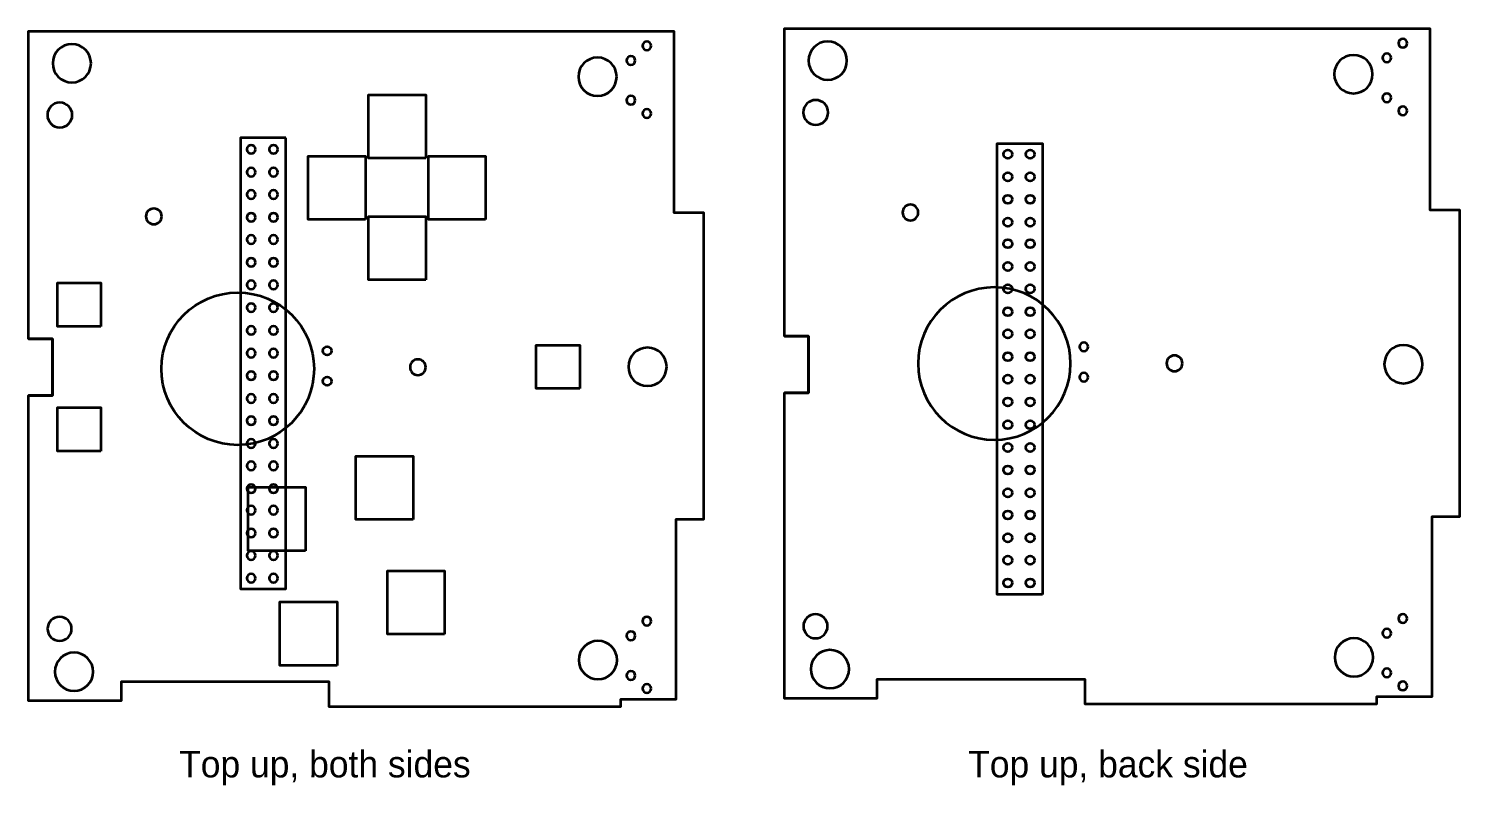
# Model space of a CAD drawing. Header units: inches. Extents: x 0.14 to 6.51, y -7.08 to -0.14.
# Drawn here: x 0.14 to 6.51, y -7.08 to -3.71 of the extents above; entities that cross this region are included whole.
import ezdxf

# ---------------------------------------------------------------- set-up
doc = ezdxf.new("R2010")
doc.units = ezdxf.units.IN
doc.header["$MEASUREMENT"] = 0
doc.layers.add('Layer 1', color=7, linetype='Continuous')

msp = doc.modelspace()

# ---------------------------------------------------------------- linework, layer by layer
at = {"layer": 'Layer 1', "color": 250, "lineweight": 35, "true_color": 0x231f20}
for points in [[(0.217, -3.7247), (3.0086, -3.7247), (3.0086, -4.532), (3.1406, -4.532), (3.1406, -5.8995), (3.0173, -5.8995), (3.0173, -6.7004), (2.7708, -6.7004), (2.7708, -6.7334), (1.4739, -6.7334), (1.4739, -6.6229), (0.5468, -6.6229), (0.5468, -6.7074), (0.1354, -6.7074), (0.1354, -5.3474), (0.2422, -5.3474), (0.2422, -5.094), (0.1354, -5.094), (0.1354, -3.7247), (0.217, -3.7247)], [(3.5832, -3.7132), (6.3749, -3.7132), (6.3749, -4.5205), (6.5068, -4.5205), (6.5068, -5.8879), (6.3836, -5.8879), (6.3836, -6.6889), (6.137, -6.6889), (6.137, -6.7219), (4.8402, -6.7219), (4.8402, -6.6113), (3.9131, -6.6113), (3.9131, -6.6958), (3.5016, -6.6958), (3.5016, -5.3359), (3.6084, -5.3359), (3.6084, -5.0824), (3.5016, -5.0824), (3.5016, -3.7132), (3.5832, -3.7132)], [(1.9039, -4.2906), (1.6493, -4.2906), (1.6493, -4.0082), (1.9039, -4.0082), (1.9039, -4.2906)], [(1.2809, -4.1993), (1.0795, -4.1993), (1.0795, -6.208), (1.2809, -6.208), (1.2809, -4.1993)], [(4.6502, -6.2334), (4.4488, -6.2334), (4.4488, -4.2247), (4.6502, -4.2247), (4.6502, -6.2334)], [(1.6354, -4.5633), (1.3807, -4.5633), (1.3807, -4.2809), (1.6354, -4.2809), (1.6354, -4.5633)], [(2.1701, -4.5633), (1.9155, -4.5633), (1.9155, -4.2809), (2.1701, -4.2809), (2.1701, -4.5633)], [(1.9039, -4.8318), (1.6493, -4.8318), (1.6493, -4.5494), (1.9039, -4.5494), (1.9039, -4.8318)], [(0.4577, -5.0396), (0.2638, -5.0396), (0.2638, -4.8457), (0.4577, -4.8457), (0.4577, -5.0396)], [(0.1354, -5.094), (0.2422, -5.094), (0.2422, -5.3474), (0.1354, -5.3474)], [(3.5016, -5.0824), (3.6084, -5.0824), (3.6084, -5.3359), (3.5016, -5.3359)], [(2.5896, -5.3162), (2.3958, -5.3162), (2.3958, -5.1223), (2.5896, -5.1223), (2.5896, -5.3162)], [(0.4577, -5.5951), (0.2638, -5.5951), (0.2638, -5.4012), (0.4577, -5.4012), (0.4577, -5.5951)], [(1.8472, -5.8995), (1.5925, -5.8995), (1.5925, -5.6171), (1.8472, -5.6171), (1.8472, -5.8995)], [(1.3683, -6.0384), (1.1137, -6.0384), (1.1137, -5.756), (1.3683, -5.756), (1.3683, -6.0384)], [(1.9878, -6.4099), (1.7332, -6.4099), (1.7332, -6.1275), (1.9878, -6.1275), (1.9878, -6.4099)], [(1.5089, -6.5488), (1.2543, -6.5488), (1.2543, -6.2664), (1.5089, -6.2664), (1.5089, -6.5488)]]:
    msp.add_lwpolyline(points, dxfattribs=at)
for points in [[(0.4133, -3.8674), (0.4133, -3.9146), (0.3751, -3.9528), (0.328, -3.9528), (0.2808, -3.9528), (0.2426, -3.9146), (0.2426, -3.8674), (0.2426, -3.8203), (0.2808, -3.7821), (0.328, -3.7821), (0.3751, -3.7821), (0.4133, -3.8203), (0.4133, -3.8674)], [(2.9074, -3.7901), (2.9074, -3.8008), (2.8988, -3.8095), (2.8881, -3.8095), (2.8774, -3.8095), (2.8688, -3.8008), (2.8688, -3.7901), (2.8688, -3.7795), (2.8774, -3.7708), (2.8881, -3.7708), (2.8988, -3.7708), (2.9074, -3.7795), (2.9074, -3.7901)], [(3.7796, -3.8558), (3.7796, -3.903), (3.7413, -3.9412), (3.6942, -3.9412), (3.6471, -3.9412), (3.6088, -3.903), (3.6088, -3.8558), (3.6088, -3.8087), (3.6471, -3.7705), (3.6942, -3.7705), (3.7413, -3.7705), (3.7796, -3.8087), (3.7796, -3.8558)], [(6.2737, -3.7786), (6.2737, -3.7892), (6.265, -3.7979), (6.2544, -3.7979), (6.2437, -3.7979), (6.235, -3.7892), (6.235, -3.7786), (6.235, -3.7679), (6.2437, -3.7592), (6.2544, -3.7592), (6.265, -3.7592), (6.2737, -3.7679), (6.2737, -3.7786)], [(2.7542, -3.9277), (2.7542, -3.9748), (2.716, -4.013), (2.6688, -4.013), (2.6217, -4.013), (2.5835, -3.9748), (2.5835, -3.9277), (2.5835, -3.8805), (2.6217, -3.8423), (2.6688, -3.8423), (2.716, -3.8423), (2.7542, -3.8805), (2.7542, -3.9277)], [(2.8371, -3.8552), (2.8371, -3.8659), (2.8285, -3.8746), (2.8178, -3.8746), (2.8071, -3.8746), (2.7985, -3.8659), (2.7985, -3.8552), (2.7985, -3.8446), (2.8071, -3.8359), (2.8178, -3.8359), (2.8285, -3.8359), (2.8371, -3.8446), (2.8371, -3.8552)], [(6.1205, -3.9161), (6.1205, -3.9632), (6.0822, -4.0014), (6.0351, -4.0014), (5.988, -4.0014), (5.9497, -3.9632), (5.9497, -3.9161), (5.9497, -3.8689), (5.988, -3.8307), (6.0351, -3.8307), (6.0822, -3.8307), (6.1205, -3.8689), (6.1205, -3.9161)], [(6.2034, -3.8437), (6.2034, -3.8543), (6.1947, -3.863), (6.184, -3.863), (6.1734, -3.863), (6.1647, -3.8543), (6.1647, -3.8437), (6.1647, -3.833), (6.1734, -3.8244), (6.184, -3.8244), (6.1947, -3.8244), (6.2034, -3.833), (6.2034, -3.8437)], [(2.8371, -4.0323), (2.8371, -4.043), (2.8285, -4.0516), (2.8178, -4.0516), (2.8071, -4.0516), (2.7985, -4.043), (2.7985, -4.0323), (2.7985, -4.0217), (2.8071, -4.013), (2.8178, -4.013), (2.8285, -4.013), (2.8371, -4.0217), (2.8371, -4.0323)], [(6.2034, -4.0208), (6.2034, -4.0314), (6.1947, -4.0401), (6.184, -4.0401), (6.1734, -4.0401), (6.1647, -4.0314), (6.1647, -4.0208), (6.1647, -4.0101), (6.1734, -4.0014), (6.184, -4.0014), (6.1947, -4.0014), (6.2034, -4.0101), (6.2034, -4.0208)], [(0.3297, -4.0981), (0.3297, -4.1286), (0.3049, -4.1534), (0.2744, -4.1534), (0.2438, -4.1534), (0.219, -4.1286), (0.219, -4.0981), (0.219, -4.0675), (0.2438, -4.0427), (0.2744, -4.0427), (0.3049, -4.0427), (0.3297, -4.0675), (0.3297, -4.0981)], [(2.9074, -4.0908), (2.9074, -4.1015), (2.8988, -4.1102), (2.8881, -4.1102), (2.8774, -4.1102), (2.8688, -4.1015), (2.8688, -4.0908), (2.8688, -4.0802), (2.8774, -4.0715), (2.8881, -4.0715), (2.8988, -4.0715), (2.9074, -4.0802), (2.9074, -4.0908)], [(3.696, -4.0865), (3.696, -4.1171), (3.6712, -4.1418), (3.6406, -4.1418), (3.6101, -4.1418), (3.5853, -4.1171), (3.5853, -4.0865), (3.5853, -4.0559), (3.6101, -4.0312), (3.6406, -4.0312), (3.6712, -4.0312), (3.696, -4.0559), (3.696, -4.0865)], [(6.2737, -4.0793), (6.2737, -4.0899), (6.265, -4.0986), (6.2544, -4.0986), (6.2437, -4.0986), (6.235, -4.0899), (6.235, -4.0793), (6.235, -4.0686), (6.2437, -4.06), (6.2544, -4.06), (6.265, -4.06), (6.2737, -4.0686), (6.2737, -4.0793)], [(1.146, -4.2508), (1.146, -4.2613), (1.1375, -4.2699), (1.1269, -4.2699), (1.1164, -4.2699), (1.1078, -4.2613), (1.1078, -4.2508), (1.1078, -4.2402), (1.1164, -4.2317), (1.1269, -4.2317), (1.1375, -4.2317), (1.146, -4.2402), (1.146, -4.2508)], [(1.2448, -4.2508), (1.2448, -4.2613), (1.2362, -4.2699), (1.2257, -4.2699), (1.2151, -4.2699), (1.2066, -4.2613), (1.2066, -4.2508), (1.2066, -4.2402), (1.2151, -4.2317), (1.2257, -4.2317), (1.2362, -4.2317), (1.2448, -4.2402), (1.2448, -4.2508)], [(4.5153, -4.2718), (4.5153, -4.2613), (4.5068, -4.2527), (4.4962, -4.2527), (4.4857, -4.2527), (4.4771, -4.2613), (4.4771, -4.2718), (4.4771, -4.2824), (4.4857, -4.2909), (4.4962, -4.2909), (4.5068, -4.2909), (4.5153, -4.2824), (4.5153, -4.2718)], [(4.6141, -4.2718), (4.6141, -4.2613), (4.6055, -4.2527), (4.595, -4.2527), (4.5844, -4.2527), (4.5759, -4.2613), (4.5759, -4.2718), (4.5759, -4.2824), (4.5844, -4.2909), (4.595, -4.2909), (4.6055, -4.2909), (4.6141, -4.2824), (4.6141, -4.2718)], [(1.146, -4.3521), (1.146, -4.3627), (1.1375, -4.3712), (1.1269, -4.3712), (1.1164, -4.3712), (1.1078, -4.3627), (1.1078, -4.3521), (1.1078, -4.3416), (1.1164, -4.333), (1.1269, -4.333), (1.1375, -4.333), (1.146, -4.3416), (1.146, -4.3521)], [(1.2448, -4.3521), (1.2448, -4.3627), (1.2362, -4.3712), (1.2257, -4.3712), (1.2151, -4.3712), (1.2066, -4.3627), (1.2066, -4.3521), (1.2066, -4.3416), (1.2151, -4.333), (1.2257, -4.333), (1.2362, -4.333), (1.2448, -4.3416), (1.2448, -4.3521)], [(4.5153, -4.3732), (4.5153, -4.3626), (4.5068, -4.3541), (4.4962, -4.3541), (4.4857, -4.3541), (4.4771, -4.3626), (4.4771, -4.3732), (4.4771, -4.3837), (4.4857, -4.3923), (4.4962, -4.3923), (4.5068, -4.3923), (4.5153, -4.3837), (4.5153, -4.3732)], [(4.6141, -4.3732), (4.6141, -4.3626), (4.6055, -4.3541), (4.595, -4.3541), (4.5844, -4.3541), (4.5759, -4.3626), (4.5759, -4.3732), (4.5759, -4.3837), (4.5844, -4.3923), (4.595, -4.3923), (4.6055, -4.3923), (4.6141, -4.3837), (4.6141, -4.3732)], [(1.146, -4.4523), (1.146, -4.4629), (1.1375, -4.4714), (1.1269, -4.4714), (1.1164, -4.4714), (1.1078, -4.4629), (1.1078, -4.4523), (1.1078, -4.4418), (1.1164, -4.4333), (1.1269, -4.4333), (1.1375, -4.4333), (1.146, -4.4418), (1.146, -4.4523)], [(1.2448, -4.4523), (1.2448, -4.4629), (1.2362, -4.4714), (1.2257, -4.4714), (1.2151, -4.4714), (1.2066, -4.4629), (1.2066, -4.4523), (1.2066, -4.4418), (1.2151, -4.4333), (1.2257, -4.4333), (1.2362, -4.4333), (1.2448, -4.4418), (1.2448, -4.4523)], [(4.5153, -4.4734), (4.5153, -4.4628), (4.5068, -4.4543), (4.4962, -4.4543), (4.4857, -4.4543), (4.4771, -4.4628), (4.4771, -4.4734), (4.4771, -4.4839), (4.4857, -4.4925), (4.4962, -4.4925), (4.5068, -4.4925), (4.5153, -4.4839), (4.5153, -4.4734)], [(4.6141, -4.4734), (4.6141, -4.4628), (4.6055, -4.4543), (4.595, -4.4543), (4.5844, -4.4543), (4.5759, -4.4628), (4.5759, -4.4734), (4.5759, -4.4839), (4.5844, -4.4925), (4.595, -4.4925), (4.6055, -4.4925), (4.6141, -4.4839), (4.6141, -4.4734)], [(0.728, -4.5494), (0.728, -4.5688), (0.7123, -4.5845), (0.6929, -4.5845), (0.6735, -4.5845), (0.6578, -4.5688), (0.6578, -4.5494), (0.6578, -4.53), (0.6735, -4.5143), (0.6929, -4.5143), (0.7123, -4.5143), (0.728, -4.53), (0.728, -4.5494)], [(4.0973, -4.532), (4.0973, -4.5514), (4.0816, -4.5671), (4.0622, -4.5671), (4.0429, -4.5671), (4.0272, -4.5514), (4.0272, -4.532), (4.0272, -4.5127), (4.0429, -4.497), (4.0622, -4.497), (4.0816, -4.497), (4.0973, -4.5127), (4.0973, -4.532)], [(1.146, -4.5537), (1.146, -4.5642), (1.1375, -4.5728), (1.1269, -4.5728), (1.1164, -4.5728), (1.1078, -4.5642), (1.1078, -4.5537), (1.1078, -4.5432), (1.1164, -4.5346), (1.1269, -4.5346), (1.1375, -4.5346), (1.146, -4.5432), (1.146, -4.5537)], [(1.2448, -4.5537), (1.2448, -4.5642), (1.2362, -4.5728), (1.2257, -4.5728), (1.2151, -4.5728), (1.2066, -4.5642), (1.2066, -4.5537), (1.2066, -4.5432), (1.2151, -4.5346), (1.2257, -4.5346), (1.2362, -4.5346), (1.2448, -4.5432), (1.2448, -4.5537)], [(4.5153, -4.5747), (4.5153, -4.5642), (4.5068, -4.5556), (4.4962, -4.5556), (4.4857, -4.5556), (4.4771, -4.5642), (4.4771, -4.5747), (4.4771, -4.5853), (4.4857, -4.5938), (4.4962, -4.5938), (4.5068, -4.5938), (4.5153, -4.5853), (4.5153, -4.5747)], [(4.6141, -4.5747), (4.6141, -4.5642), (4.6055, -4.5556), (4.595, -4.5556), (4.5844, -4.5556), (4.5759, -4.5642), (4.5759, -4.5747), (4.5759, -4.5853), (4.5844, -4.5938), (4.595, -4.5938), (4.6055, -4.5938), (4.6141, -4.5853), (4.6141, -4.5747)], [(1.146, -4.6527), (1.146, -4.6633), (1.1375, -4.6718), (1.1269, -4.6718), (1.1164, -4.6718), (1.1078, -4.6633), (1.1078, -4.6527), (1.1078, -4.6422), (1.1164, -4.6336), (1.1269, -4.6336), (1.1375, -4.6336), (1.146, -4.6422), (1.146, -4.6527)], [(1.2448, -4.6527), (1.2448, -4.6633), (1.2362, -4.6718), (1.2257, -4.6718), (1.2151, -4.6718), (1.2066, -4.6633), (1.2066, -4.6527), (1.2066, -4.6422), (1.2151, -4.6336), (1.2257, -4.6336), (1.2362, -4.6336), (1.2448, -4.6422), (1.2448, -4.6527)], [(4.5153, -4.6709), (4.5153, -4.6603), (4.5068, -4.6518), (4.4962, -4.6518), (4.4857, -4.6518), (4.4771, -4.6603), (4.4771, -4.6709), (4.4771, -4.6814), (4.4857, -4.69), (4.4962, -4.69), (4.5068, -4.69), (4.5153, -4.6814), (4.5153, -4.6709)], [(4.6141, -4.6709), (4.6141, -4.6603), (4.6055, -4.6518), (4.595, -4.6518), (4.5844, -4.6518), (4.5759, -4.6603), (4.5759, -4.6709), (4.5759, -4.6814), (4.5844, -4.69), (4.595, -4.69), (4.6055, -4.69), (4.6141, -4.6814), (4.6141, -4.6709)], [(1.146, -4.7541), (1.146, -4.7646), (1.1375, -4.7732), (1.1269, -4.7732), (1.1164, -4.7732), (1.1078, -4.7646), (1.1078, -4.7541), (1.1078, -4.7436), (1.1164, -4.735), (1.1269, -4.735), (1.1375, -4.735), (1.146, -4.7436), (1.146, -4.7541)], [(1.2448, -4.7541), (1.2448, -4.7646), (1.2362, -4.7732), (1.2257, -4.7732), (1.2151, -4.7732), (1.2066, -4.7646), (1.2066, -4.7541), (1.2066, -4.7436), (1.2151, -4.735), (1.2257, -4.735), (1.2362, -4.735), (1.2448, -4.7436), (1.2448, -4.7541)], [(4.5153, -4.7722), (4.5153, -4.7617), (4.5068, -4.7531), (4.4962, -4.7531), (4.4857, -4.7531), (4.4771, -4.7617), (4.4771, -4.7722), (4.4771, -4.7828), (4.4857, -4.7913), (4.4962, -4.7913), (4.5068, -4.7913), (4.5153, -4.7828), (4.5153, -4.7722)], [(4.6141, -4.7722), (4.6141, -4.7617), (4.6055, -4.7531), (4.595, -4.7531), (4.5844, -4.7531), (4.5759, -4.7617), (4.5759, -4.7722), (4.5759, -4.7828), (4.5844, -4.7913), (4.595, -4.7913), (4.6055, -4.7913), (4.6141, -4.7828), (4.6141, -4.7722)], [(1.146, -4.8543), (1.146, -4.8649), (1.1375, -4.8734), (1.1269, -4.8734), (1.1164, -4.8734), (1.1078, -4.8649), (1.1078, -4.8543), (1.1078, -4.8438), (1.1164, -4.8352), (1.1269, -4.8352), (1.1375, -4.8352), (1.146, -4.8438), (1.146, -4.8543)], [(1.2448, -4.8543), (1.2448, -4.8649), (1.2362, -4.8734), (1.2257, -4.8734), (1.2151, -4.8734), (1.2066, -4.8649), (1.2066, -4.8543), (1.2066, -4.8438), (1.2151, -4.8352), (1.2257, -4.8352), (1.2362, -4.8352), (1.2448, -4.8438), (1.2448, -4.8543)], [(1.4064, -5.2279), (1.4064, -5.0403), (1.2543, -4.8882), (1.0667, -4.8882), (0.879, -4.8882), (0.7269, -5.0403), (0.7269, -5.2279), (0.7269, -5.4155), (0.879, -5.5676), (1.0667, -5.5676), (1.2543, -5.5676), (1.4064, -5.4155), (1.4064, -5.2279)], [(4.7757, -5.2049), (4.7757, -5.3925), (4.6236, -5.5446), (4.436, -5.5446), (4.2484, -5.5446), (4.0963, -5.3925), (4.0963, -5.2049), (4.0963, -5.0172), (4.2484, -4.8651), (4.436, -4.8651), (4.6236, -4.8651), (4.7757, -5.0172), (4.7757, -5.2049)], [(4.5153, -4.8724), (4.5153, -4.8619), (4.5068, -4.8533), (4.4962, -4.8533), (4.4857, -4.8533), (4.4771, -4.8619), (4.4771, -4.8724), (4.4771, -4.883), (4.4857, -4.8915), (4.4962, -4.8915), (4.5068, -4.8915), (4.5153, -4.883), (4.5153, -4.8724)], [(4.6141, -4.8724), (4.6141, -4.8619), (4.6055, -4.8533), (4.595, -4.8533), (4.5844, -4.8533), (4.5759, -4.8619), (4.5759, -4.8724), (4.5759, -4.883), (4.5844, -4.8915), (4.595, -4.8915), (4.6055, -4.8915), (4.6141, -4.883), (4.6141, -4.8724)], [(1.146, -4.9557), (1.146, -4.9662), (1.1375, -4.9748), (1.1269, -4.9748), (1.1164, -4.9748), (1.1078, -4.9662), (1.1078, -4.9557), (1.1078, -4.9451), (1.1164, -4.9366), (1.1269, -4.9366), (1.1375, -4.9366), (1.146, -4.9451), (1.146, -4.9557)], [(1.2448, -4.9557), (1.2448, -4.9662), (1.2362, -4.9748), (1.2257, -4.9748), (1.2151, -4.9748), (1.2066, -4.9662), (1.2066, -4.9557), (1.2066, -4.9451), (1.2151, -4.9366), (1.2257, -4.9366), (1.2362, -4.9366), (1.2448, -4.9451), (1.2448, -4.9557)], [(4.5153, -4.9738), (4.5153, -4.9632), (4.5068, -4.9547), (4.4962, -4.9547), (4.4857, -4.9547), (4.4771, -4.9632), (4.4771, -4.9738), (4.4771, -4.9843), (4.4857, -4.9929), (4.4962, -4.9929), (4.5068, -4.9929), (4.5153, -4.9843), (4.5153, -4.9738)], [(4.6141, -4.9738), (4.6141, -4.9632), (4.6055, -4.9547), (4.595, -4.9547), (4.5844, -4.9547), (4.5759, -4.9632), (4.5759, -4.9738), (4.5759, -4.9843), (4.5844, -4.9929), (4.595, -4.9929), (4.6055, -4.9929), (4.6141, -4.9843), (4.6141, -4.9738)], [(1.146, -5.057), (1.146, -5.0676), (1.1375, -5.0761), (1.1269, -5.0761), (1.1164, -5.0761), (1.1078, -5.0676), (1.1078, -5.057), (1.1078, -5.0465), (1.1164, -5.0379), (1.1269, -5.0379), (1.1375, -5.0379), (1.146, -5.0465), (1.146, -5.057)], [(1.2448, -5.057), (1.2448, -5.0676), (1.2362, -5.0761), (1.2257, -5.0761), (1.2151, -5.0761), (1.2066, -5.0676), (1.2066, -5.057), (1.2066, -5.0465), (1.2151, -5.0379), (1.2257, -5.0379), (1.2362, -5.0379), (1.2448, -5.0465), (1.2448, -5.057)], [(4.5153, -5.0728), (4.5153, -5.0623), (4.5068, -5.0537), (4.4962, -5.0537), (4.4857, -5.0537), (4.4771, -5.0623), (4.4771, -5.0728), (4.4771, -5.0834), (4.4857, -5.0919), (4.4962, -5.0919), (4.5068, -5.0919), (4.5153, -5.0834), (4.5153, -5.0728)], [(4.6141, -5.0728), (4.6141, -5.0623), (4.6055, -5.0537), (4.595, -5.0537), (4.5844, -5.0537), (4.5759, -5.0623), (4.5759, -5.0728), (4.5759, -5.0834), (4.5844, -5.0919), (4.595, -5.0919), (4.6055, -5.0919), (4.6141, -5.0834), (4.6141, -5.0728)], [(1.146, -5.1584), (1.146, -5.1689), (1.1375, -5.1775), (1.1269, -5.1775), (1.1164, -5.1775), (1.1078, -5.1689), (1.1078, -5.1584), (1.1078, -5.1478), (1.1164, -5.1393), (1.1269, -5.1393), (1.1375, -5.1393), (1.146, -5.1478), (1.146, -5.1584)], [(1.2448, -5.1584), (1.2448, -5.1689), (1.2362, -5.1775), (1.2257, -5.1775), (1.2151, -5.1775), (1.2066, -5.1689), (1.2066, -5.1584), (1.2066, -5.1478), (1.2151, -5.1393), (1.2257, -5.1393), (1.2362, -5.1393), (1.2448, -5.1478), (1.2448, -5.1584)], [(1.4841, -5.1479), (1.4841, -5.1372), (1.4755, -5.1286), (1.4648, -5.1286), (1.4541, -5.1286), (1.4455, -5.1372), (1.4455, -5.1479), (1.4455, -5.1585), (1.4541, -5.1672), (1.4648, -5.1672), (1.4755, -5.1672), (1.4841, -5.1585), (1.4841, -5.1479)], [(2.9768, -5.2192), (2.9768, -5.2664), (2.9386, -5.3046), (2.8915, -5.3046), (2.8443, -5.3046), (2.8061, -5.2664), (2.8061, -5.2192), (2.8061, -5.1721), (2.8443, -5.1339), (2.8915, -5.1339), (2.9386, -5.1339), (2.9768, -5.1721), (2.9768, -5.2192)], [(4.5153, -5.1742), (4.5153, -5.1636), (4.5068, -5.1551), (4.4962, -5.1551), (4.4857, -5.1551), (4.4771, -5.1636), (4.4771, -5.1742), (4.4771, -5.1847), (4.4857, -5.1933), (4.4962, -5.1933), (4.5068, -5.1933), (4.5153, -5.1847), (4.5153, -5.1742)], [(4.6141, -5.1742), (4.6141, -5.1636), (4.6055, -5.1551), (4.595, -5.1551), (4.5844, -5.1551), (4.5759, -5.1636), (4.5759, -5.1742), (4.5759, -5.1847), (4.5844, -5.1933), (4.595, -5.1933), (4.6055, -5.1933), (4.6141, -5.1847), (4.6141, -5.1742)], [(4.8535, -5.1305), (4.8535, -5.1412), (4.8448, -5.1498), (4.8341, -5.1498), (4.8235, -5.1498), (4.8148, -5.1412), (4.8148, -5.1305), (4.8148, -5.1198), (4.8235, -5.1112), (4.8341, -5.1112), (4.8448, -5.1112), (4.8535, -5.1198), (4.8535, -5.1305)], [(6.3431, -5.2077), (6.3431, -5.2548), (6.3049, -5.293), (6.2577, -5.293), (6.2106, -5.293), (6.1724, -5.2548), (6.1724, -5.2077), (6.1724, -5.1605), (6.2106, -5.1223), (6.2577, -5.1223), (6.3049, -5.1223), (6.3431, -5.1605), (6.3431, -5.2077)], [(1.9039, -5.2211), (1.9039, -5.2404), (1.8882, -5.2561), (1.8688, -5.2561), (1.8495, -5.2561), (1.8338, -5.2404), (1.8338, -5.2211), (1.8338, -5.2017), (1.8495, -5.186), (1.8688, -5.186), (1.8882, -5.186), (1.9039, -5.2017), (1.9039, -5.2211)], [(5.2732, -5.2037), (5.2732, -5.223), (5.2575, -5.2387), (5.2382, -5.2387), (5.2188, -5.2387), (5.2031, -5.223), (5.2031, -5.2037), (5.2031, -5.1843), (5.2188, -5.1686), (5.2382, -5.1686), (5.2575, -5.1686), (5.2732, -5.1843), (5.2732, -5.2037)], [(1.146, -5.2586), (1.146, -5.2691), (1.1375, -5.2777), (1.1269, -5.2777), (1.1164, -5.2777), (1.1078, -5.2691), (1.1078, -5.2586), (1.1078, -5.248), (1.1164, -5.2395), (1.1269, -5.2395), (1.1375, -5.2395), (1.146, -5.248), (1.146, -5.2586)], [(1.2448, -5.2586), (1.2448, -5.2691), (1.2362, -5.2777), (1.2257, -5.2777), (1.2151, -5.2777), (1.2066, -5.2691), (1.2066, -5.2586), (1.2066, -5.248), (1.2151, -5.2395), (1.2257, -5.2395), (1.2362, -5.2395), (1.2448, -5.248), (1.2448, -5.2586)], [(1.4841, -5.283), (1.4841, -5.2723), (1.4755, -5.2637), (1.4648, -5.2637), (1.4541, -5.2637), (1.4455, -5.2723), (1.4455, -5.283), (1.4455, -5.2937), (1.4541, -5.3023), (1.4648, -5.3023), (1.4755, -5.3023), (1.4841, -5.2937), (1.4841, -5.283)], [(4.5153, -5.2744), (4.5153, -5.2639), (4.5068, -5.2553), (4.4962, -5.2553), (4.4857, -5.2553), (4.4771, -5.2639), (4.4771, -5.2744), (4.4771, -5.2849), (4.4857, -5.2935), (4.4962, -5.2935), (4.5068, -5.2935), (4.5153, -5.2849), (4.5153, -5.2744)], [(4.6141, -5.2744), (4.6141, -5.2639), (4.6055, -5.2553), (4.595, -5.2553), (4.5844, -5.2553), (4.5759, -5.2639), (4.5759, -5.2744), (4.5759, -5.2849), (4.5844, -5.2935), (4.595, -5.2935), (4.6055, -5.2935), (4.6141, -5.2849), (4.6141, -5.2744)], [(4.8535, -5.2656), (4.8535, -5.2763), (4.8448, -5.2849), (4.8341, -5.2849), (4.8235, -5.2849), (4.8148, -5.2763), (4.8148, -5.2656), (4.8148, -5.255), (4.8235, -5.2463), (4.8341, -5.2463), (4.8448, -5.2463), (4.8535, -5.255), (4.8535, -5.2656)], [(1.146, -5.3599), (1.146, -5.3705), (1.1375, -5.379), (1.1269, -5.379), (1.1164, -5.379), (1.1078, -5.3705), (1.1078, -5.3599), (1.1078, -5.3494), (1.1164, -5.3408), (1.1269, -5.3408), (1.1375, -5.3408), (1.146, -5.3494), (1.146, -5.3599)], [(1.2448, -5.3599), (1.2448, -5.3705), (1.2362, -5.379), (1.2257, -5.379), (1.2151, -5.379), (1.2066, -5.3705), (1.2066, -5.3599), (1.2066, -5.3494), (1.2151, -5.3408), (1.2257, -5.3408), (1.2362, -5.3408), (1.2448, -5.3494), (1.2448, -5.3599)], [(4.5153, -5.3758), (4.5153, -5.3652), (4.5068, -5.3567), (4.4962, -5.3567), (4.4857, -5.3567), (4.4771, -5.3652), (4.4771, -5.3758), (4.4771, -5.3863), (4.4857, -5.3948), (4.4962, -5.3948), (4.5068, -5.3948), (4.5153, -5.3863), (4.5153, -5.3758)], [(4.6141, -5.3758), (4.6141, -5.3652), (4.6055, -5.3567), (4.595, -5.3567), (4.5844, -5.3567), (4.5759, -5.3652), (4.5759, -5.3758), (4.5759, -5.3863), (4.5844, -5.3948), (4.595, -5.3948), (4.6055, -5.3948), (4.6141, -5.3863), (4.6141, -5.3758)], [(1.146, -5.459), (1.146, -5.4695), (1.1375, -5.4781), (1.1269, -5.4781), (1.1164, -5.4781), (1.1078, -5.4695), (1.1078, -5.459), (1.1078, -5.4484), (1.1164, -5.4399), (1.1269, -5.4399), (1.1375, -5.4399), (1.146, -5.4484), (1.146, -5.459)], [(1.2448, -5.459), (1.2448, -5.4695), (1.2362, -5.4781), (1.2257, -5.4781), (1.2151, -5.4781), (1.2066, -5.4695), (1.2066, -5.459), (1.2066, -5.4484), (1.2151, -5.4399), (1.2257, -5.4399), (1.2362, -5.4399), (1.2448, -5.4484), (1.2448, -5.459)], [(4.5153, -5.4771), (4.5153, -5.4666), (4.5068, -5.458), (4.4962, -5.458), (4.4857, -5.458), (4.4771, -5.4666), (4.4771, -5.4771), (4.4771, -5.4877), (4.4857, -5.4962), (4.4962, -5.4962), (4.5068, -5.4962), (4.5153, -5.4877), (4.5153, -5.4771)], [(4.6141, -5.4771), (4.6141, -5.4666), (4.6055, -5.458), (4.595, -5.458), (4.5844, -5.458), (4.5759, -5.4666), (4.5759, -5.4771), (4.5759, -5.4877), (4.5844, -5.4962), (4.595, -5.4962), (4.6055, -5.4962), (4.6141, -5.4877), (4.6141, -5.4771)], [(1.146, -5.5603), (1.146, -5.5709), (1.1375, -5.5794), (1.1269, -5.5794), (1.1164, -5.5794), (1.1078, -5.5709), (1.1078, -5.5603), (1.1078, -5.5498), (1.1164, -5.5412), (1.1269, -5.5412), (1.1375, -5.5412), (1.146, -5.5498), (1.146, -5.5603)], [(1.2448, -5.5603), (1.2448, -5.5709), (1.2362, -5.5794), (1.2257, -5.5794), (1.2151, -5.5794), (1.2066, -5.5709), (1.2066, -5.5603), (1.2066, -5.5498), (1.2151, -5.5412), (1.2257, -5.5412), (1.2362, -5.5412), (1.2448, -5.5498), (1.2448, -5.5603)], [(4.5153, -5.5785), (4.5153, -5.5679), (4.5068, -5.5594), (4.4962, -5.5594), (4.4857, -5.5594), (4.4771, -5.5679), (4.4771, -5.5785), (4.4771, -5.589), (4.4857, -5.5976), (4.4962, -5.5976), (4.5068, -5.5976), (4.5153, -5.589), (4.5153, -5.5785)], [(4.6141, -5.5785), (4.6141, -5.5679), (4.6055, -5.5594), (4.595, -5.5594), (4.5844, -5.5594), (4.5759, -5.5679), (4.5759, -5.5785), (4.5759, -5.589), (4.5844, -5.5976), (4.595, -5.5976), (4.6055, -5.5976), (4.6141, -5.589), (4.6141, -5.5785)], [(1.146, -5.6605), (1.146, -5.6711), (1.1375, -5.6796), (1.1269, -5.6796), (1.1164, -5.6796), (1.1078, -5.6711), (1.1078, -5.6605), (1.1078, -5.65), (1.1164, -5.6414), (1.1269, -5.6414), (1.1375, -5.6414), (1.146, -5.65), (1.146, -5.6605)], [(1.2448, -5.6605), (1.2448, -5.6711), (1.2362, -5.6796), (1.2257, -5.6796), (1.2151, -5.6796), (1.2066, -5.6711), (1.2066, -5.6605), (1.2066, -5.65), (1.2151, -5.6414), (1.2257, -5.6414), (1.2362, -5.6414), (1.2448, -5.65), (1.2448, -5.6605)], [(4.5153, -5.6787), (4.5153, -5.6681), (4.5068, -5.6596), (4.4962, -5.6596), (4.4857, -5.6596), (4.4771, -5.6681), (4.4771, -5.6787), (4.4771, -5.6892), (4.4857, -5.6978), (4.4962, -5.6978), (4.5068, -5.6978), (4.5153, -5.6892), (4.5153, -5.6787)], [(4.6141, -5.6787), (4.6141, -5.6681), (4.6055, -5.6596), (4.595, -5.6596), (4.5844, -5.6596), (4.5759, -5.6681), (4.5759, -5.6787), (4.5759, -5.6892), (4.5844, -5.6978), (4.595, -5.6978), (4.6055, -5.6978), (4.6141, -5.6892), (4.6141, -5.6787)], [(1.146, -5.7619), (1.146, -5.7724), (1.1375, -5.781), (1.1269, -5.781), (1.1164, -5.781), (1.1078, -5.7724), (1.1078, -5.7619), (1.1078, -5.7513), (1.1164, -5.7428), (1.1269, -5.7428), (1.1375, -5.7428), (1.146, -5.7513), (1.146, -5.7619)], [(1.2448, -5.7619), (1.2448, -5.7724), (1.2362, -5.781), (1.2257, -5.781), (1.2151, -5.781), (1.2066, -5.7724), (1.2066, -5.7619), (1.2066, -5.7513), (1.2151, -5.7428), (1.2257, -5.7428), (1.2362, -5.7428), (1.2448, -5.7513), (1.2448, -5.7619)], [(4.5153, -5.78), (4.5153, -5.7695), (4.5068, -5.7609), (4.4962, -5.7609), (4.4857, -5.7609), (4.4771, -5.7695), (4.4771, -5.78), (4.4771, -5.7906), (4.4857, -5.7991), (4.4962, -5.7991), (4.5068, -5.7991), (4.5153, -5.7906), (4.5153, -5.78)], [(4.6141, -5.78), (4.6141, -5.7695), (4.6055, -5.7609), (4.595, -5.7609), (4.5844, -5.7609), (4.5759, -5.7695), (4.5759, -5.78), (4.5759, -5.7906), (4.5844, -5.7991), (4.595, -5.7991), (4.6055, -5.7991), (4.6141, -5.7906), (4.6141, -5.78)], [(1.146, -5.858), (1.146, -5.8686), (1.1375, -5.8771), (1.1269, -5.8771), (1.1164, -5.8771), (1.1078, -5.8686), (1.1078, -5.858), (1.1078, -5.8475), (1.1164, -5.8389), (1.1269, -5.8389), (1.1375, -5.8389), (1.146, -5.8475), (1.146, -5.858)], [(1.2448, -5.858), (1.2448, -5.8686), (1.2362, -5.8771), (1.2257, -5.8771), (1.2151, -5.8771), (1.2066, -5.8686), (1.2066, -5.858), (1.2066, -5.8475), (1.2151, -5.8389), (1.2257, -5.8389), (1.2362, -5.8389), (1.2448, -5.8475), (1.2448, -5.858)], [(4.5153, -5.8791), (4.5153, -5.8685), (4.5068, -5.86), (4.4962, -5.86), (4.4857, -5.86), (4.4771, -5.8685), (4.4771, -5.8791), (4.4771, -5.8896), (4.4857, -5.8982), (4.4962, -5.8982), (4.5068, -5.8982), (4.5153, -5.8896), (4.5153, -5.8791)], [(4.6141, -5.8791), (4.6141, -5.8685), (4.6055, -5.86), (4.595, -5.86), (4.5844, -5.86), (4.5759, -5.8685), (4.5759, -5.8791), (4.5759, -5.8896), (4.5844, -5.8982), (4.595, -5.8982), (4.6055, -5.8982), (4.6141, -5.8896), (4.6141, -5.8791)], [(1.146, -5.9594), (1.146, -5.9699), (1.1375, -5.9785), (1.1269, -5.9785), (1.1164, -5.9785), (1.1078, -5.9699), (1.1078, -5.9594), (1.1078, -5.9488), (1.1164, -5.9403), (1.1269, -5.9403), (1.1375, -5.9403), (1.146, -5.9488), (1.146, -5.9594)], [(1.2448, -5.9594), (1.2448, -5.9699), (1.2362, -5.9785), (1.2257, -5.9785), (1.2151, -5.9785), (1.2066, -5.9699), (1.2066, -5.9594), (1.2066, -5.9488), (1.2151, -5.9403), (1.2257, -5.9403), (1.2362, -5.9403), (1.2448, -5.9488), (1.2448, -5.9594)], [(4.5153, -5.9804), (4.5153, -5.9699), (4.5068, -5.9613), (4.4962, -5.9613), (4.4857, -5.9613), (4.4771, -5.9699), (4.4771, -5.9804), (4.4771, -5.991), (4.4857, -5.9995), (4.4962, -5.9995), (4.5068, -5.9995), (4.5153, -5.991), (4.5153, -5.9804)], [(4.6141, -5.9804), (4.6141, -5.9699), (4.6055, -5.9613), (4.595, -5.9613), (4.5844, -5.9613), (4.5759, -5.9699), (4.5759, -5.9804), (4.5759, -5.991), (4.5844, -5.9995), (4.595, -5.9995), (4.6055, -5.9995), (4.6141, -5.991), (4.6141, -5.9804)], [(1.146, -6.0596), (1.146, -6.0701), (1.1375, -6.0787), (1.1269, -6.0787), (1.1164, -6.0787), (1.1078, -6.0701), (1.1078, -6.0596), (1.1078, -6.049), (1.1164, -6.0405), (1.1269, -6.0405), (1.1375, -6.0405), (1.146, -6.049), (1.146, -6.0596)], [(1.2448, -6.0596), (1.2448, -6.0701), (1.2362, -6.0787), (1.2257, -6.0787), (1.2151, -6.0787), (1.2066, -6.0701), (1.2066, -6.0596), (1.2066, -6.049), (1.2151, -6.0405), (1.2257, -6.0405), (1.2362, -6.0405), (1.2448, -6.049), (1.2448, -6.0596)], [(4.5153, -6.0806), (4.5153, -6.0701), (4.5068, -6.0615), (4.4962, -6.0615), (4.4857, -6.0615), (4.4771, -6.0701), (4.4771, -6.0806), (4.4771, -6.0912), (4.4857, -6.0997), (4.4962, -6.0997), (4.5068, -6.0997), (4.5153, -6.0912), (4.5153, -6.0806)], [(4.6141, -6.0806), (4.6141, -6.0701), (4.6055, -6.0615), (4.595, -6.0615), (4.5844, -6.0615), (4.5759, -6.0701), (4.5759, -6.0806), (4.5759, -6.0912), (4.5844, -6.0997), (4.595, -6.0997), (4.6055, -6.0997), (4.6141, -6.0912), (4.6141, -6.0806)], [(1.146, -6.1609), (1.146, -6.1715), (1.1375, -6.18), (1.1269, -6.18), (1.1164, -6.18), (1.1078, -6.1715), (1.1078, -6.1609), (1.1078, -6.1504), (1.1164, -6.1418), (1.1269, -6.1418), (1.1375, -6.1418), (1.146, -6.1504), (1.146, -6.1609)], [(1.2448, -6.1609), (1.2448, -6.1715), (1.2362, -6.18), (1.2257, -6.18), (1.2151, -6.18), (1.2066, -6.1715), (1.2066, -6.1609), (1.2066, -6.1504), (1.2151, -6.1418), (1.2257, -6.1418), (1.2362, -6.1418), (1.2448, -6.1504), (1.2448, -6.1609)], [(4.5153, -6.182), (4.5153, -6.1714), (4.5068, -6.1629), (4.4962, -6.1629), (4.4857, -6.1629), (4.4771, -6.1714), (4.4771, -6.182), (4.4771, -6.1925), (4.4857, -6.2011), (4.4962, -6.2011), (4.5068, -6.2011), (4.5153, -6.1925), (4.5153, -6.182)], [(4.6141, -6.182), (4.6141, -6.1714), (4.6055, -6.1629), (4.595, -6.1629), (4.5844, -6.1629), (4.5759, -6.1714), (4.5759, -6.182), (4.5759, -6.1925), (4.5844, -6.2011), (4.595, -6.2011), (4.6055, -6.2011), (4.6141, -6.1925), (4.6141, -6.182)], [(0.327, -6.3861), (0.327, -6.4158), (0.3029, -6.4399), (0.2733, -6.4399), (0.2436, -6.4399), (0.2195, -6.4158), (0.2195, -6.3861), (0.2195, -6.3564), (0.2436, -6.3324), (0.2733, -6.3324), (0.3029, -6.3324), (0.327, -6.3564), (0.327, -6.3861)], [(2.9074, -6.3515), (2.9074, -6.3622), (2.8988, -6.3709), (2.8881, -6.3709), (2.8774, -6.3709), (2.8688, -6.3622), (2.8688, -6.3515), (2.8688, -6.3409), (2.8774, -6.3322), (2.8881, -6.3322), (2.8988, -6.3322), (2.9074, -6.3409), (2.9074, -6.3515)], [(3.6933, -6.3745), (3.6933, -6.4042), (3.6692, -6.4283), (3.6395, -6.4283), (3.6098, -6.4283), (3.5857, -6.4042), (3.5857, -6.3745), (3.5857, -6.3449), (3.6098, -6.3208), (3.6395, -6.3208), (3.6692, -6.3208), (3.6933, -6.3449), (3.6933, -6.3745)], [(6.2737, -6.34), (6.2737, -6.3506), (6.265, -6.3593), (6.2544, -6.3593), (6.2437, -6.3593), (6.235, -6.3506), (6.235, -6.34), (6.235, -6.3293), (6.2437, -6.3207), (6.2544, -6.3207), (6.265, -6.3207), (6.2737, -6.3293), (6.2737, -6.34)], [(2.8371, -6.4166), (2.8371, -6.4273), (2.8285, -6.436), (2.8178, -6.436), (2.8071, -6.436), (2.7985, -6.4273), (2.7985, -6.4166), (2.7985, -6.406), (2.8071, -6.3973), (2.8178, -6.3973), (2.8285, -6.3973), (2.8371, -6.406), (2.8371, -6.4166)], [(6.1224, -6.5135), (6.1224, -6.5606), (6.0842, -6.5988), (6.0371, -6.5988), (5.9899, -6.5988), (5.9517, -6.5606), (5.9517, -6.5135), (5.9517, -6.4663), (5.9899, -6.4281), (6.0371, -6.4281), (6.0842, -6.4281), (6.1224, -6.4663), (6.1224, -6.5135)], [(6.2034, -6.4051), (6.2034, -6.4157), (6.1947, -6.4244), (6.184, -6.4244), (6.1734, -6.4244), (6.1647, -6.4157), (6.1647, -6.4051), (6.1647, -6.3944), (6.1734, -6.3858), (6.184, -6.3858), (6.1947, -6.3858), (6.2034, -6.3944), (6.2034, -6.4051)], [(0.423, -6.5772), (0.423, -6.6243), (0.3848, -6.6625), (0.3377, -6.6625), (0.2905, -6.6625), (0.2523, -6.6243), (0.2523, -6.5772), (0.2523, -6.53), (0.2905, -6.4918), (0.3377, -6.4918), (0.3848, -6.4918), (0.423, -6.53), (0.423, -6.5772)], [(2.7562, -6.525), (2.7562, -6.5722), (2.718, -6.6104), (2.6708, -6.6104), (2.6237, -6.6104), (2.5855, -6.5722), (2.5855, -6.525), (2.5855, -6.4779), (2.6237, -6.4397), (2.6708, -6.4397), (2.718, -6.4397), (2.7562, -6.4779), (2.7562, -6.525)], [(3.7893, -6.5656), (3.7893, -6.6128), (3.7511, -6.651), (3.7039, -6.651), (3.6568, -6.651), (3.6186, -6.6128), (3.6186, -6.5656), (3.6186, -6.5185), (3.6568, -6.4803), (3.7039, -6.4803), (3.7511, -6.4803), (3.7893, -6.5185), (3.7893, -6.5656)], [(2.8371, -6.5937), (2.8371, -6.6044), (2.8285, -6.6131), (2.8178, -6.6131), (2.8071, -6.6131), (2.7985, -6.6044), (2.7985, -6.5937), (2.7985, -6.5831), (2.8071, -6.5744), (2.8178, -6.5744), (2.8285, -6.5744), (2.8371, -6.5831), (2.8371, -6.5937)], [(6.2034, -6.5822), (6.2034, -6.5928), (6.1947, -6.6015), (6.184, -6.6015), (6.1734, -6.6015), (6.1647, -6.5928), (6.1647, -6.5822), (6.1647, -6.5715), (6.1734, -6.5629), (6.184, -6.5629), (6.1947, -6.5629), (6.2034, -6.5715), (6.2034, -6.5822)], [(6.2737, -6.6407), (6.2737, -6.6513), (6.265, -6.66), (6.2544, -6.66), (6.2437, -6.66), (6.235, -6.6513), (6.235, -6.6407), (6.235, -6.63), (6.2437, -6.6214), (6.2544, -6.6214), (6.265, -6.6214), (6.2737, -6.63), (6.2737, -6.6407)], [(2.9074, -6.6523), (2.9074, -6.6629), (2.8988, -6.6716), (2.8881, -6.6716), (2.8774, -6.6716), (2.8688, -6.6629), (2.8688, -6.6523), (2.8688, -6.6416), (2.8774, -6.6329), (2.8881, -6.6329), (2.8988, -6.6329), (2.9074, -6.6416), (2.9074, -6.6523)]]:
    msp.add_open_spline(points, degree=3, knots=[0, 0, 0, 0, 1, 1, 1, 2, 2, 2, 3, 3, 3, 4, 4, 4, 4], dxfattribs=at)

# ---------------------------------------------------------------- texts
at = {"layer": 'Layer 1', "color": 250, "true_color": 0x231f20, "char_height": 0.118, "attachment_point": 7}
for s, insert in [('\\fMyriad Pro|b0|i0|c0|p34;\\W1;Top up, both sides', (0.8056, -7.0833)), ('\\fMyriad Pro|b0|i0|c0|p34;\\W1;Top up, back side', (4.3194, -7.0833))]:
    msp.add_mtext(s, dxfattribs=dict(at, insert=insert))

doc.saveas('drawing.dxf')
